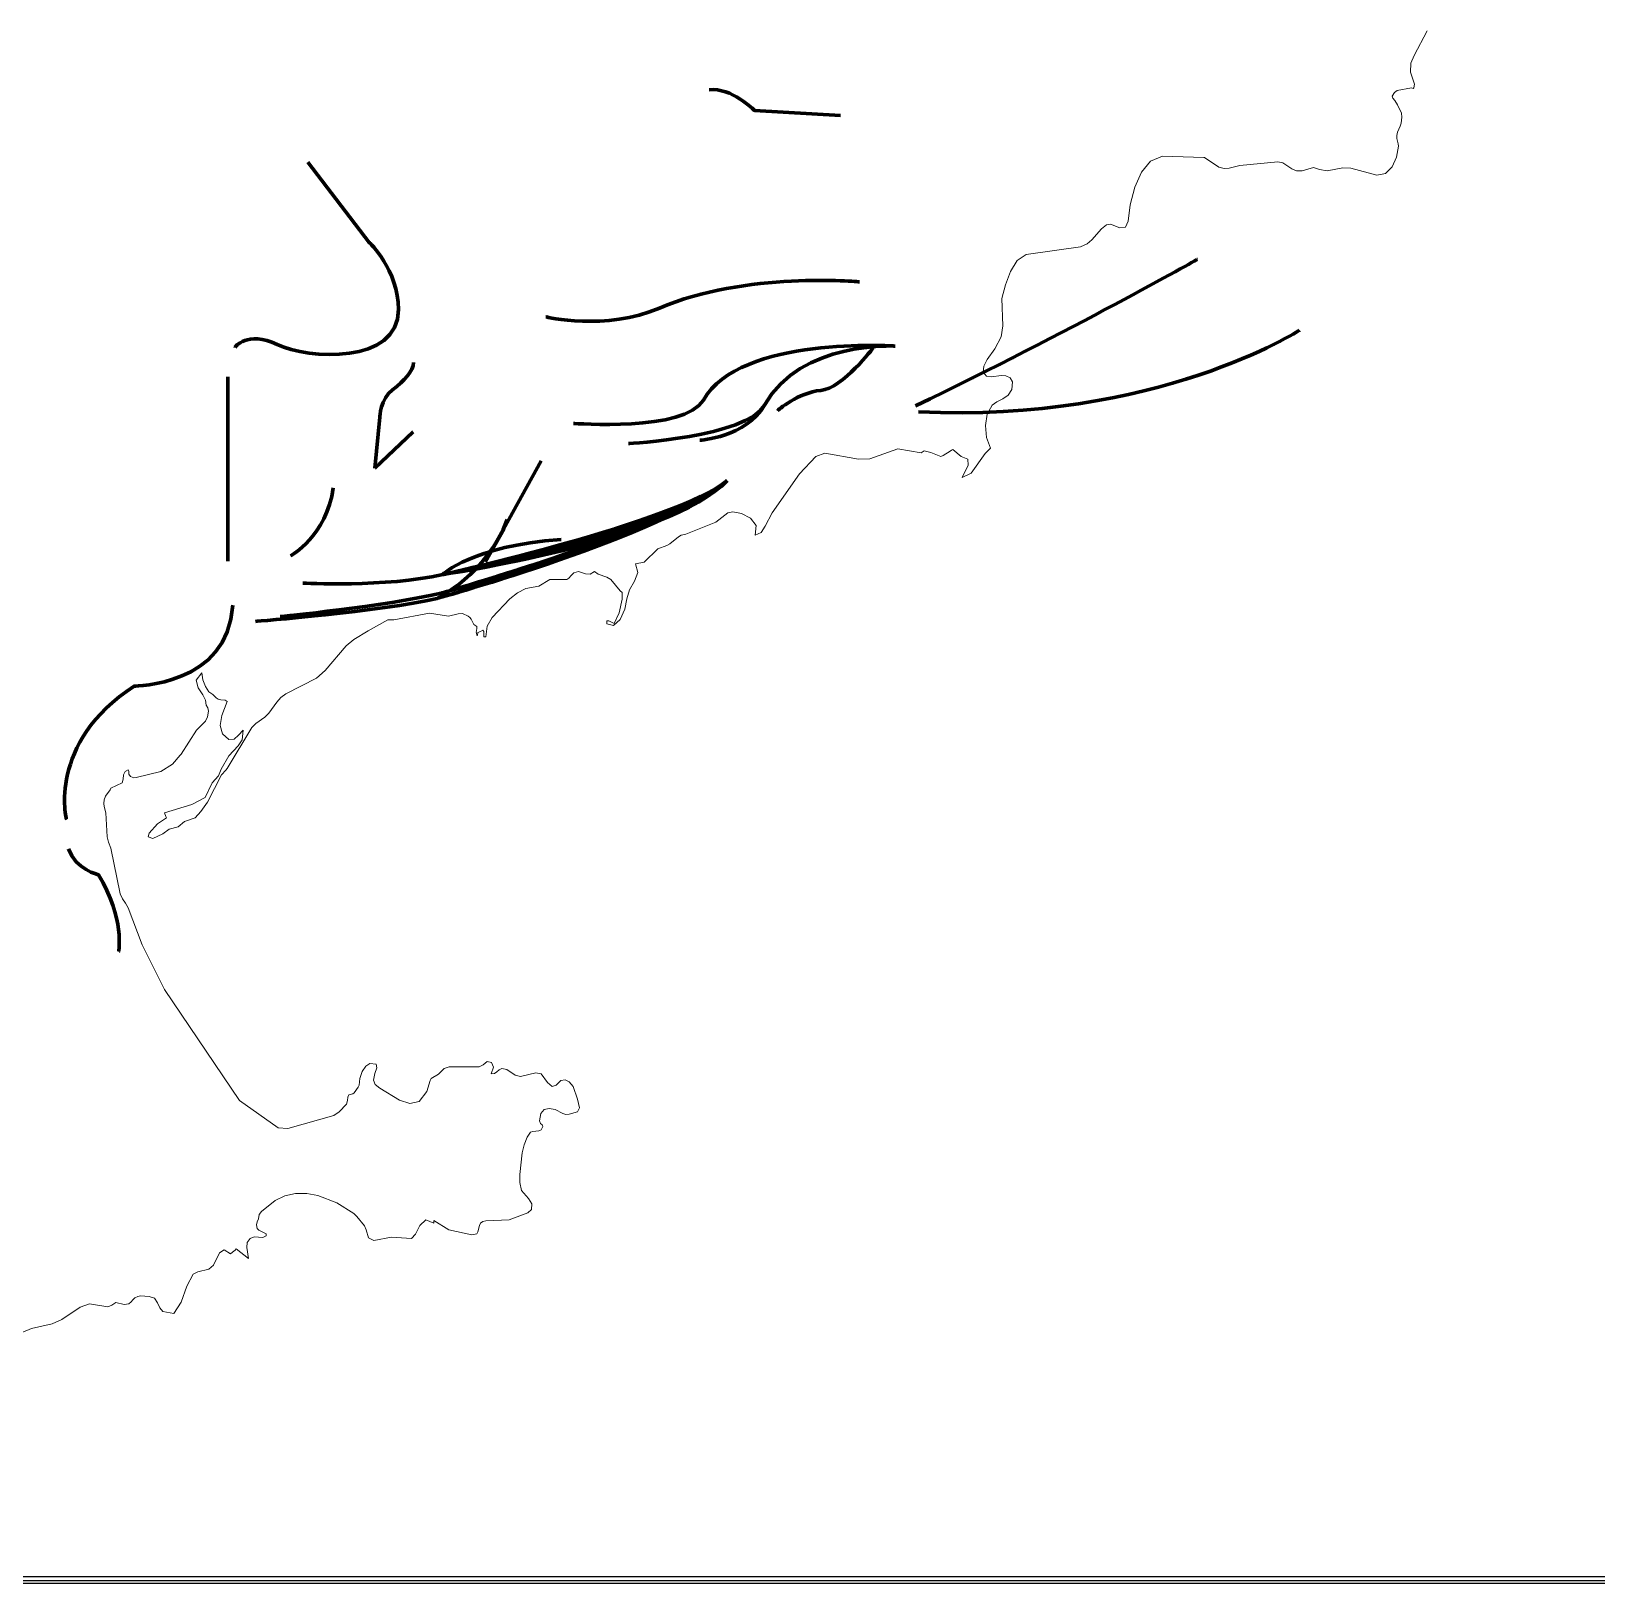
# Model space of a CAD drawing. Extents: x -310 to 3655, y -429 to 1712.
# Drawn here: x 465.2 to 664.8, y -429.3 to -231.4 of the extents above; entities that cross this region are included whole.
import ezdxf

# ---------------------------------------------------------------- set-up
doc = ezdxf.new("R2010")
doc.units = 0
doc.header["$MEASUREMENT"] = 0
for name, color, linetype in [('1-mar', 7, 'Continuous'), ('10-mar', 7, 'Continuous'), ('12-mar', 7, 'Continuous'), ('13-mar', 7, 'Continuous'), ('14-mar', 7, 'Continuous'), ('2-mar', 7, 'Continuous'), ('24-feb', 7, 'Continuous'), ('25-feb', 7, 'Continuous'), ('26-feb', 7, 'Continuous'), ('28-feb', 7, 'Continuous'), ('3-mar', 7, 'Continuous'), ('4-mar', 7, 'Continuous'), ('5-mar', 7, 'Continuous'), ('6-mar', 7, 'Continuous'), ('9-mar', 7, 'Continuous'), ('graphic', 7, 'Continuous'), ('raster', 7, 'Continuous')]:
    doc.layers.add(name, color=color, linetype=linetype)
picture_1 = doc.add_image_def('image11.png', size_in_pixel=(1280, 720))
picture_2 = doc.add_image_def('image12.png', size_in_pixel=(1280, 720))
picture_3 = doc.add_image_def('image13.png', size_in_pixel=(1280, 720))
picture_4 = doc.add_image_def('image14.png', size_in_pixel=(1280, 720))
picture_5 = doc.add_image_def('image15.png', size_in_pixel=(1280, 720))

# ---------------------------------------------------------------- blocks, each defined once
blk = doc.blocks.new('block 6')
at = {"layer": 'raster'}
image = blk.add_image(picture_1, insert=(-82.75, -428.42), size_in_units=(1253.62, 622.57), dxfattribs=at)
blk = doc.blocks.new('block 7')
at = {"layer": 'raster'}
image = blk.add_image(picture_2, insert=(-82.5, -428.9), size_in_units=(1253.62, 622.57), dxfattribs=at)
blk = doc.blocks.new('block 8')
at = {"layer": 'raster'}
image = blk.add_image(picture_3, insert=(-82.5, -428.9), size_in_units=(1253.62, 622.57), dxfattribs=at)
blk = doc.blocks.new('block 9')
at = {"layer": 'raster'}
image = blk.add_image(picture_4, insert=(-82.45, -429.27), size_in_units=(1253.62, 622.57), dxfattribs=at)
blk = doc.blocks.new('block 10')
at = {"layer": 'raster'}
image = blk.add_image(picture_5, insert=(-83.37, -429.26), size_in_units=(1254.4, 622.57), dxfattribs=at)

msp = doc.modelspace()

# ---------------------------------------------------------------- linework, layer by layer
at = {"layer": '1-mar', "color": 140, "lineweight": 70, "true_color": 0x00b2ff}
msp.add_lwpolyline([(490.24, -298.92), (490.24, -275.46)], dxfattribs=at)
for points in [[(568.36, -242.12), (568.36, -242.12), (557.38, -241.47), (557.38, -241.47), (557.38, -241.47), (554.4, -238.49), (551.61, -238.86)], [(575.31, -271.52), (575.31, -271.52), (563.31, -270.81), (558.66, -279.04), (556.33, -283.16), (550.42, -283.52), (550.42, -283.52)], [(499.8, -301.74), (499.8, -301.74), (510.4, -302.3), (517.66, -300.63), (517.66, -300.63), (546.95, -294.64), (553.92, -288.66)], [(469.66, -331.88), (469.66, -331.88), (467.15, -322.12), (478.31, -314.86), (478.31, -314.86), (490.31, -314.86), (490.87, -304.53)]]:
    msp.add_open_spline(points, degree=3, knots=[0, 0, 0, 0, 1, 1, 1, 2, 2, 2, 2], dxfattribs=at)
msp.add_open_spline([(626.9, -269.49), (626.9, -269.49), (608.71, -281.31), (578.29, -279.91)], degree=3, dxfattribs=at)
at = {"layer": '10-mar', "color": 140, "lineweight": 70, "true_color": 0x00b2ff}
for points in [[(568.36, -242.12), (557.38, -241.47)], [(490.24, -298.92), (490.24, -275.46)], [(508.99, -287.08), (513.87, -282.47)], [(523.11, -299), (525.45, -294.83)]]:
    msp.add_lwpolyline(points, dxfattribs=at)
for points, knots in [([(491.15, -271.7), (491.15, -271.7), (492.64, -269.47), (496.54, -271.33), (500.45, -273.19), (511.99, -273.9), (511.99, -266.86), (511.99, -261.84), (508.27, -258.3), (508.27, -258.3), (508.27, -258.3), (500.45, -248.07), (500.45, -248.07)], [0, 0, 0, 0, 1, 1, 1, 2, 2, 2, 3, 3, 3, 4, 4, 4, 4]), ([(570.78, -263.33), (570.78, -263.33), (556.1, -262), (545.29, -266.67), (538.4, -269.65), (530.78, -267.79), (530.78, -267.79)], [0, 0, 0, 0, 1, 1, 1, 2, 2, 2, 2]), ([(575.31, -271.52), (575.31, -271.52), (555.52, -270.16), (550.87, -278.4), (548.54, -282.51), (534.31, -281.37), (534.31, -281.37)], [0, 0, 0, 0, 1, 1, 1, 2, 2, 2, 2]), ([(572.54, -271.71), (572.54, -271.71), (568.65, -276.92), (565.83, -277.17), (563.01, -277.42), (560.31, -279.74), (560.31, -279.74)], [0, 0, 0, 0, 1, 1, 1, 2, 2, 2, 2]), ([(496.9, -306.01), (496.9, -306.01), (510.18, -304.68), (517.44, -303.01), (517.44, -303.01), (546.42, -295.18), (553.92, -288.66)], [0, 0, 0, 0, 1, 1, 1, 2, 2, 2, 2]), ([(469.66, -331.88), (469.66, -331.88), (467.15, -322.12), (478.31, -314.86), (478.31, -314.86), (490.31, -314.86), (490.87, -304.53)], [0, 0, 0, 0, 1, 1, 1, 2, 2, 2, 2])]:
    msp.add_open_spline(points, degree=3, knots=knots, dxfattribs=at)
for points in [[(626.9, -269.49), (626.9, -269.49), (608.71, -281.31), (578.29, -279.91)], [(498.24, -298.24), (498.24, -298.24), (502.85, -295.73), (503.68, -289.59)]]:
    msp.add_open_spline(points, degree=3, dxfattribs=at)
at = {"layer": '12-mar', "color": 140, "lineweight": 70, "true_color": 0x00b2ff}
for points in [[(490.24, -298.92), (490.24, -275.46)], [(508.99, -287.08), (513.87, -282.47)]]:
    msp.add_lwpolyline(points, dxfattribs=at)
for points, knots in [([(568.36, -242.12), (568.36, -242.12), (557.38, -241.47), (557.38, -241.47), (557.38, -241.47), (554.4, -238.49), (551.61, -238.86)], [0, 0, 0, 0, 1, 1, 1, 2, 2, 2, 2]), ([(491.15, -271.7), (491.15, -271.7), (492.64, -269.47), (496.54, -271.33), (500.45, -273.19), (511.99, -273.9), (511.99, -266.86), (511.99, -261.84), (508.27, -258.3), (508.27, -258.3), (508.27, -258.3), (500.45, -248.07), (500.45, -248.07)], [0, 0, 0, 0, 1, 1, 1, 2, 2, 2, 3, 3, 3, 4, 4, 4, 4]), ([(570.78, -263.33), (570.78, -263.33), (556.1, -262), (545.29, -266.67), (538.4, -269.65), (530.78, -267.79), (530.78, -267.79)], [0, 0, 0, 0, 1, 1, 1, 2, 2, 2, 2]), ([(575.31, -271.52), (575.31, -271.52), (555.52, -270.16), (550.87, -278.4), (548.54, -282.51), (534.31, -281.37), (534.31, -281.37)], [0, 0, 0, 0, 1, 1, 1, 2, 2, 2, 2]), ([(572.54, -271.71), (572.54, -271.71), (568.65, -276.92), (565.83, -277.17), (563.01, -277.42), (560.31, -279.74), (560.31, -279.74)], [0, 0, 0, 0, 1, 1, 1, 2, 2, 2, 2]), ([(499.8, -301.74), (499.8, -301.74), (510.4, -302.3), (517.66, -300.63), (517.66, -300.63), (546.5, -296.43), (553.92, -288.66)], [0, 0, 0, 0, 1, 1, 1, 2, 2, 2, 2]), ([(469.66, -331.88), (469.66, -331.88), (467.15, -322.12), (478.31, -314.86), (478.31, -314.86), (490.31, -314.86), (490.87, -304.53)], [0, 0, 0, 0, 1, 1, 1, 2, 2, 2, 2])]:
    msp.add_open_spline(points, degree=3, knots=knots, dxfattribs=at)
for points in [[(626.9, -269.49), (626.9, -269.49), (608.71, -281.31), (578.29, -279.91)], [(498.24, -298.24), (498.24, -298.24), (502.85, -295.73), (503.68, -289.59)]]:
    msp.add_open_spline(points, degree=3, dxfattribs=at)
at = {"layer": '13-mar', "color": 140, "lineweight": 70, "true_color": 0x00b2ff}
for points in [[(490.24, -298.92), (490.24, -275.46)], [(508.99, -287.08), (513.87, -282.47)]]:
    msp.add_lwpolyline(points, dxfattribs=at)
for points, knots in [([(568.36, -242.12), (568.36, -242.12), (557.38, -241.47), (557.38, -241.47), (557.38, -241.47), (554.4, -238.49), (551.61, -238.86)], [0, 0, 0, 0, 1, 1, 1, 2, 2, 2, 2]), ([(491.15, -271.7), (491.15, -271.7), (492.64, -269.47), (496.54, -271.33), (500.45, -273.19), (511.99, -273.9), (511.99, -266.86), (511.99, -261.84), (508.27, -258.3), (508.27, -258.3), (508.27, -258.3), (500.45, -248.07), (500.45, -248.07)], [0, 0, 0, 0, 1, 1, 1, 2, 2, 2, 3, 3, 3, 4, 4, 4, 4]), ([(570.78, -263.33), (570.78, -263.33), (556.1, -262), (545.29, -266.67), (538.4, -269.65), (530.78, -267.79), (530.78, -267.79)], [0, 0, 0, 0, 1, 1, 1, 2, 2, 2, 2]), ([(575.31, -271.52), (575.31, -271.52), (555.52, -270.16), (550.87, -278.4), (548.54, -282.51), (534.31, -281.37), (534.31, -281.37)], [0, 0, 0, 0, 1, 1, 1, 2, 2, 2, 2]), ([(572.54, -271.71), (572.54, -271.71), (568.65, -276.92), (565.83, -277.17), (563.01, -277.42), (560.31, -279.74), (560.31, -279.74)], [0, 0, 0, 0, 1, 1, 1, 2, 2, 2, 2]), ([(493.78, -306.61), (493.78, -306.61), (509.68, -305.36), (516.94, -303.68), (516.94, -303.68), (546.77, -294.91), (553.92, -288.66)], [0, 0, 0, 0, 1, 1, 1, 2, 2, 2, 2]), ([(469.66, -331.88), (469.66, -331.88), (467.15, -322.12), (478.31, -314.86), (478.31, -314.86), (490.31, -314.86), (490.87, -304.53)], [0, 0, 0, 0, 1, 1, 1, 2, 2, 2, 2])]:
    msp.add_open_spline(points, degree=3, knots=knots, dxfattribs=at)
for points in [[(613.86, -260.47), (613.86, -260.47), (597.75, -269.56), (577.94, -279.14)], [(498.24, -298.24), (498.24, -298.24), (502.85, -295.73), (503.68, -289.59)], [(516.94, -303.68), (516.94, -303.68), (523.22, -300.61), (525.87, -293.63)]]:
    msp.add_open_spline(points, degree=3, dxfattribs=at)
at = {"layer": '14-mar', "color": 140, "lineweight": 70, "true_color": 0x00b2ff}
for points in [[(490.24, -298.92), (490.24, -275.46)], [(508.99, -287.08), (513.87, -282.47)]]:
    msp.add_lwpolyline(points, dxfattribs=at)
for points, knots in [([(568.36, -242.12), (568.36, -242.12), (557.38, -241.47), (557.38, -241.47), (557.38, -241.47), (554.4, -238.49), (551.61, -238.86)], [0, 0, 0, 0, 1, 1, 1, 2, 2, 2, 2]), ([(491.15, -271.7), (491.15, -271.7), (492.64, -269.47), (496.54, -271.33), (500.45, -273.19), (511.99, -273.9), (511.99, -266.86), (511.99, -261.84), (508.27, -258.3), (508.27, -258.3), (508.27, -258.3), (500.45, -248.07), (500.45, -248.07)], [0, 0, 0, 0, 1, 1, 1, 2, 2, 2, 3, 3, 3, 4, 4, 4, 4]), ([(570.78, -263.33), (570.78, -263.33), (556.1, -262), (545.29, -266.67), (538.4, -269.65), (530.78, -267.79), (530.78, -267.79)], [0, 0, 0, 0, 1, 1, 1, 2, 2, 2, 2]), ([(575.31, -271.52), (575.31, -271.52), (555.52, -270.16), (550.87, -278.4), (548.54, -282.51), (534.31, -281.37), (534.31, -281.37)], [0, 0, 0, 0, 1, 1, 1, 2, 2, 2, 2]), ([(572.54, -271.71), (572.54, -271.71), (568.65, -276.92), (565.83, -277.17), (563.01, -277.42), (560.31, -279.74), (560.31, -279.74)], [0, 0, 0, 0, 1, 1, 1, 2, 2, 2, 2]), ([(493.78, -306.61), (493.78, -306.61), (509.68, -305.36), (516.94, -303.68), (516.94, -303.68), (546.06, -295.62), (553.92, -288.66)], [0, 0, 0, 0, 1, 1, 1, 2, 2, 2, 2]), ([(469.66, -331.88), (469.66, -331.88), (467.15, -322.12), (478.31, -314.86), (478.31, -314.86), (490.31, -314.86), (490.87, -304.53)], [0, 0, 0, 0, 1, 1, 1, 2, 2, 2, 2])]:
    msp.add_open_spline(points, degree=3, knots=knots, dxfattribs=at)
for points in [[(613.86, -260.47), (613.86, -260.47), (597.75, -269.56), (577.94, -279.14)], [(498.24, -298.24), (498.24, -298.24), (502.85, -295.73), (503.68, -289.59)], [(516.94, -303.68), (516.94, -303.68), (523.22, -300.61), (525.87, -293.63)]]:
    msp.add_open_spline(points, degree=3, dxfattribs=at)
at = {"layer": '2-mar', "color": 140, "lineweight": 70, "true_color": 0x00b2ff}
msp.add_lwpolyline([(490.24, -298.92), (490.24, -275.46)], dxfattribs=at)
for points in [[(568.36, -242.12), (568.36, -242.12), (557.38, -241.47), (557.38, -241.47), (557.38, -241.47), (554.4, -238.49), (551.61, -238.86)], [(575.31, -271.52), (575.31, -271.52), (563.31, -270.81), (558.66, -279.04), (556.33, -283.16), (550.42, -283.52), (550.42, -283.52)], [(499.8, -301.74), (499.8, -301.74), (510.4, -302.3), (517.66, -300.63), (517.66, -300.63), (545.25, -296.34), (553.92, -288.66)], [(469.66, -331.88), (469.66, -331.88), (467.15, -322.12), (478.31, -314.86), (478.31, -314.86), (490.31, -314.86), (490.87, -304.53)]]:
    msp.add_open_spline(points, degree=3, knots=[0, 0, 0, 0, 1, 1, 1, 2, 2, 2, 2], dxfattribs=at)
msp.add_open_spline([(626.9, -269.49), (626.9, -269.49), (608.71, -281.31), (578.29, -279.91)], degree=3, dxfattribs=at)
at = {"layer": '24-feb', "color": 140, "lineweight": 70, "true_color": 0x00b2ff}
msp.add_open_spline([(476.31, -348.7), (476.31, -348.7), (477.13, -344.47), (473.73, -338.9), (473.73, -338.9), (470.85, -338.28), (469.92, -335.6)], degree=3, knots=[0, 0, 0, 0, 1, 1, 1, 2, 2, 2, 2], dxfattribs=at)
at = {"layer": '25-feb', "color": 140, "lineweight": 70, "true_color": 0x00b2ff}
for points in [[(626.9, -269.49), (626.9, -269.49), (608.71, -281.31), (578.29, -279.91)], [(499.8, -301.74), (499.8, -301.74), (510.4, -302.3), (517.66, -300.63)]]:
    msp.add_open_spline(points, degree=3, dxfattribs=at)
msp.add_open_spline([(469.66, -331.88), (469.66, -331.88), (467.15, -322.12), (478.31, -314.86), (478.31, -314.86), (490.31, -314.86), (490.87, -304.53)], degree=3, knots=[0, 0, 0, 0, 1, 1, 1, 2, 2, 2, 2], dxfattribs=at)
at = {"layer": '26-feb', "color": 140, "lineweight": 70, "true_color": 0x00b2ff}
for points in [[(568.36, -242.12), (568.36, -242.12), (557.38, -241.47), (557.38, -241.47), (557.38, -241.47), (554.4, -238.49), (551.61, -238.86)], [(499.8, -301.74), (499.8, -301.74), (510.4, -302.3), (517.66, -300.63), (517.66, -300.63), (521.29, -297), (532.73, -296.16)], [(469.66, -331.88), (469.66, -331.88), (467.15, -322.12), (478.31, -314.86), (478.31, -314.86), (490.31, -314.86), (490.87, -304.53)]]:
    msp.add_open_spline(points, degree=3, knots=[0, 0, 0, 0, 1, 1, 1, 2, 2, 2, 2], dxfattribs=at)
msp.add_open_spline([(626.9, -269.49), (626.9, -269.49), (608.71, -281.31), (578.29, -279.91)], degree=3, dxfattribs=at)
at = {"layer": '28-feb', "color": 140, "lineweight": 70, "true_color": 0x00b2ff}
msp.add_lwpolyline([(490.24, -298.92), (490.24, -275.46)], dxfattribs=at)
for points in [[(568.36, -242.12), (568.36, -242.12), (557.38, -241.47), (557.38, -241.47), (557.38, -241.47), (554.4, -238.49), (551.61, -238.86)], [(575.31, -271.52), (575.31, -271.52), (563.31, -270.81), (558.66, -279.04), (556.33, -283.16), (550.42, -283.52), (550.42, -283.52)], [(499.8, -301.74), (499.8, -301.74), (510.4, -302.3), (517.66, -300.63), (517.66, -300.63), (547.75, -294.28), (553.92, -288.66)], [(469.66, -331.88), (469.66, -331.88), (467.15, -322.12), (478.31, -314.86), (478.31, -314.86), (490.31, -314.86), (490.87, -304.53)]]:
    msp.add_open_spline(points, degree=3, knots=[0, 0, 0, 0, 1, 1, 1, 2, 2, 2, 2], dxfattribs=at)
msp.add_open_spline([(626.9, -269.49), (626.9, -269.49), (608.71, -281.31), (578.29, -279.91)], degree=3, dxfattribs=at)
at = {"layer": '3-mar', "color": 140, "lineweight": 70, "true_color": 0x00b2ff}
msp.add_lwpolyline([(490.24, -298.92), (490.24, -275.46)], dxfattribs=at)
for points in [[(568.36, -242.12), (568.36, -242.12), (557.38, -241.47), (557.38, -241.47), (557.38, -241.47), (554.4, -238.49), (551.61, -238.86)], [(575.31, -271.52), (575.31, -271.52), (563.31, -270.81), (558.66, -279.04), (556.33, -283.16), (541.31, -283.94), (541.31, -283.94)], [(499.8, -301.74), (499.8, -301.74), (510.4, -302.3), (517.66, -300.63), (517.66, -300.63), (547.22, -295.27), (553.92, -288.66)], [(469.66, -331.88), (469.66, -331.88), (467.15, -322.12), (478.31, -314.86), (478.31, -314.86), (490.31, -314.86), (490.87, -304.53)]]:
    msp.add_open_spline(points, degree=3, knots=[0, 0, 0, 0, 1, 1, 1, 2, 2, 2, 2], dxfattribs=at)
msp.add_open_spline([(626.9, -269.49), (626.9, -269.49), (608.71, -281.31), (578.29, -279.91)], degree=3, dxfattribs=at)
at = {"layer": '4-mar', "color": 140, "lineweight": 70, "true_color": 0x00b2ff}
msp.add_lwpolyline([(490.24, -298.92), (490.24, -275.46)], dxfattribs=at)
for points in [[(568.36, -242.12), (568.36, -242.12), (557.38, -241.47), (557.38, -241.47), (557.38, -241.47), (554.4, -238.49), (551.61, -238.86)], [(575.31, -271.52), (575.31, -271.52), (563.31, -270.81), (558.66, -279.04), (556.33, -283.16), (541.31, -283.94), (541.31, -283.94)], [(499.8, -301.74), (499.8, -301.74), (510.4, -302.3), (517.66, -300.63), (517.66, -300.63), (547.84, -294.82), (553.92, -288.66)], [(469.66, -331.88), (469.66, -331.88), (467.15, -322.12), (478.31, -314.86), (478.31, -314.86), (490.31, -314.86), (490.87, -304.53)]]:
    msp.add_open_spline(points, degree=3, knots=[0, 0, 0, 0, 1, 1, 1, 2, 2, 2, 2], dxfattribs=at)
msp.add_open_spline([(626.9, -269.49), (626.9, -269.49), (608.71, -281.31), (578.29, -279.91)], degree=3, dxfattribs=at)
at = {"layer": '5-mar', "color": 140, "lineweight": 70, "true_color": 0x00b2ff}
msp.add_lwpolyline([(490.24, -298.92), (490.24, -275.46)], dxfattribs=at)
for points in [[(568.36, -242.12), (568.36, -242.12), (557.38, -241.47), (557.38, -241.47), (557.38, -241.47), (554.4, -238.49), (551.61, -238.86)], [(575.31, -271.52), (575.31, -271.52), (563.31, -270.81), (558.66, -279.04), (556.33, -283.16), (541.31, -283.94), (541.31, -283.94)], [(499.8, -301.74), (499.8, -301.74), (510.4, -302.3), (517.66, -300.63), (517.66, -300.63), (547.4, -294.02), (553.92, -288.66)], [(469.66, -331.88), (469.66, -331.88), (467.15, -322.12), (478.31, -314.86), (478.31, -314.86), (490.31, -314.86), (490.87, -304.53)]]:
    msp.add_open_spline(points, degree=3, knots=[0, 0, 0, 0, 1, 1, 1, 2, 2, 2, 2], dxfattribs=at)
msp.add_open_spline([(626.9, -269.49), (626.9, -269.49), (608.71, -281.31), (578.29, -279.91)], degree=3, dxfattribs=at)
at = {"layer": '6-mar', "color": 140, "lineweight": 70, "true_color": 0x00b2ff}
msp.add_lwpolyline([(490.24, -298.92), (490.24, -275.46)], dxfattribs=at)
for points, knots in [([(568.36, -242.12), (568.36, -242.12), (557.38, -241.47), (557.38, -241.47), (557.38, -241.47), (554.4, -238.49), (551.61, -238.86)], [0, 0, 0, 0, 1, 1, 1, 2, 2, 2, 2]), ([(491.15, -271.7), (491.15, -271.7), (492.64, -269.47), (496.54, -271.33), (500.45, -273.19), (511.99, -273.9), (511.99, -266.86), (511.99, -261.84), (508.27, -258.3), (508.27, -258.3), (508.27, -258.3), (500.45, -248.07), (500.45, -248.07)], [0, 0, 0, 0, 1, 1, 1, 2, 2, 2, 3, 3, 3, 4, 4, 4, 4]), ([(570.78, -263.33), (570.78, -263.33), (556.1, -262), (545.29, -266.67), (538.4, -269.65), (530.78, -267.79), (530.78, -267.79)], [0, 0, 0, 0, 1, 1, 1, 2, 2, 2, 2]), ([(575.31, -271.52), (575.31, -271.52), (555.52, -270.16), (550.87, -278.4), (548.54, -282.51), (534.31, -281.37), (534.31, -281.37)], [0, 0, 0, 0, 1, 1, 1, 2, 2, 2, 2]), ([(499.8, -301.74), (499.8, -301.74), (510.4, -302.3), (517.66, -300.63), (517.66, -300.63), (548.65, -293.84), (553.92, -288.66)], [0, 0, 0, 0, 1, 1, 1, 2, 2, 2, 2]), ([(469.66, -331.88), (469.66, -331.88), (467.15, -322.12), (478.31, -314.86), (478.31, -314.86), (490.31, -314.86), (490.87, -304.53)], [0, 0, 0, 0, 1, 1, 1, 2, 2, 2, 2])]:
    msp.add_open_spline(points, degree=3, knots=knots, dxfattribs=at)
msp.add_open_spline([(626.9, -269.49), (626.9, -269.49), (608.71, -281.31), (578.29, -279.91)], degree=3, dxfattribs=at)
at = {"layer": '9-mar', "color": 140, "lineweight": 70, "true_color": 0x00b2ff}
for points in [[(568.36, -242.12), (557.38, -241.47)], [(490.24, -298.92), (490.24, -275.46)], [(523.11, -299), (530.19, -286.15)]]:
    msp.add_lwpolyline(points, dxfattribs=at)
for points, knots in [([(491.15, -271.7), (491.15, -271.7), (492.64, -269.47), (496.54, -271.33), (500.45, -273.19), (511.99, -273.9), (511.99, -266.86), (511.99, -261.84), (508.27, -258.3), (508.27, -258.3), (508.27, -258.3), (500.45, -248.07), (500.45, -248.07)], [0, 0, 0, 0, 1, 1, 1, 2, 2, 2, 3, 3, 3, 4, 4, 4, 4]), ([(570.78, -263.33), (570.78, -263.33), (556.1, -262), (545.29, -266.67), (538.4, -269.65), (530.78, -267.79), (530.78, -267.79)], [0, 0, 0, 0, 1, 1, 1, 2, 2, 2, 2]), ([(575.31, -271.52), (575.31, -271.52), (555.52, -270.16), (550.87, -278.4), (548.54, -282.51), (534.31, -281.37), (534.31, -281.37)], [0, 0, 0, 0, 1, 1, 1, 2, 2, 2, 2]), ([(572.54, -271.71), (572.54, -271.71), (568.65, -276.92), (565.83, -277.17), (563.01, -277.42), (560.31, -279.74), (560.31, -279.74)], [0, 0, 0, 0, 1, 1, 1, 2, 2, 2, 2]), ([(508.99, -287.08), (508.99, -287.08), (509.6, -280.56), (509.6, -280.56), (509.6, -280.56), (509.68, -278.25), (511.22, -277.09), (512.77, -275.93), (513.85, -274.7), (513.92, -273.62)], [0, 0, 0, 0, 1, 1, 1, 2, 2, 2, 3, 3, 3, 3]), ([(496.9, -306.01), (496.9, -306.01), (510.18, -304.68), (517.44, -303.01), (517.44, -303.01), (547.58, -294.46), (553.92, -288.66)], [0, 0, 0, 0, 1, 1, 1, 2, 2, 2, 2]), ([(469.66, -331.88), (469.66, -331.88), (467.15, -322.12), (478.31, -314.86), (478.31, -314.86), (490.31, -314.86), (490.87, -304.53)], [0, 0, 0, 0, 1, 1, 1, 2, 2, 2, 2])]:
    msp.add_open_spline(points, degree=3, knots=knots, dxfattribs=at)
for points in [[(626.9, -269.49), (626.9, -269.49), (608.71, -281.31), (578.29, -279.91)], [(498.24, -298.24), (498.24, -298.24), (502.85, -295.73), (503.68, -289.59)]]:
    msp.add_open_spline(points, degree=3, dxfattribs=at)
at = {"layer": 'graphic', "color": 1, "lineweight": 18, "true_color": 0xf90303}
msp.add_lwpolyline([(643.17, -231.32), (641.49, -234.46), (641.09, -235.44), (641.02, -236.6), (641.53, -238.14), (641.48, -238.6), (641.39, -238.67), (641.17, -238.61), (639.35, -238.96), (639, -239.2), (638.72, -239.67), (638.79, -239.93), (639.06, -240.21), (639.4, -240.75), (639.87, -241.83), (639.93, -242.33), (639.86, -243.1), (639.74, -243.5), (639.39, -244.26), (639.29, -244.69), (639.31, -245.04), (639.46, -245.72), (639.49, -246.03), (639.24, -247.45), (638.7, -248.69), (637.86, -249.53), (636.76, -249.75), (633.43, -248.86), (632.42, -248.79), (630.4, -249.19), (629.43, -249.02), (628.67, -248.77), (627.24, -249.17), (626.5, -249.2), (625.9, -248.92), (624.78, -248.16), (624.11, -248.04), (619.26, -248.48), (617.92, -248.86), (617.26, -248.9), (616.58, -248.73), (614.79, -247.5), (614.69, -247.5), (609.42, -247.29), (607.88, -247.93), (606.73, -249.33), (605.89, -251.26), (605.3, -253.52), (605.03, -255.59), (604.68, -256.38), (603.96, -256.45), (602.8, -255.99), (602.28, -256.08), (601.65, -256.56), (600.42, -257.96), (599.8, -258.49), (598.96, -258.87), (592.01, -259.83), (590.88, -260.61), (590.03, -262.02), (589.4, -263.73), (588.93, -265.45), (589.04, -268.95), (588.85, -270.34), (588.04, -271.86), (587.04, -273.22), (586.62, -274.09), (586.56, -274.86), (586.96, -275.37), (587.61, -275.46), (588.84, -275.27), (589.44, -275.31), (589.98, -275.55), (590.28, -276.09), (590.19, -277.06), (589.74, -277.79), (589.05, -278.26), (588.3, -278.63), (587.68, -279.06), (587.05, -280.18), (586.83, -281.64), (586.98, -283.19), (587.48, -284.53), (587.48, -284.54), (586.81, -285.2), (585.01, -287.73), (583.88, -288.28), (584.62, -286.71), (584.61, -285.92), (583.75, -285.58), (582.67, -284.7), (582.5, -284.78), (582.32, -284.93), (581.46, -285.45), (581.16, -285.58), (579.88, -285.08), (579.03, -284.89), (578.64, -285.11), (575.68, -284.61), (572.1, -285.89), (570.67, -285.95), (566.37, -285.16), (565.23, -285.58), (563.12, -287.81), (559.64, -292.78), (558.77, -294.48), (558.22, -295.28), (557.48, -295.61), (557.62, -294.38), (556.9, -293.44), (555.74, -292.84), (554.63, -292.63), (554, -292.79), (552.47, -293.98), (548.63, -295.5), (548.04, -295.61), (547.68, -295.82), (546.58, -296.73), (546.22, -296.94), (545.05, -297.36), (543.31, -299.08), (542.23, -299.26), (542.52, -300.4), (542.08, -301.49), (541.43, -302.58), (541.1, -303.75), (540.85, -305.07), (540.24, -306.37), (539.43, -307.15), (538.58, -306.92), (538.58, -306.56), (538.83, -306.56), (539.5, -306.86), (540.12, -305.51), (540.52, -303.79), (540.53, -302.93), (540.26, -302.71), (539.05, -301.27), (538.55, -300.99), (537.46, -300.6), (536.99, -300.25), (536.44, -300.59), (535.85, -300.55), (534.93, -300.25), (534.37, -300.41), (534, -300.76), (533.73, -301.11), (533.47, -301.27), (531.29, -301.27), (529.91, -302.11), (528.24, -302.44), (527.17, -302.97), (526.21, -303.72), (523.96, -306.1), (523.32, -307.2), (523.12, -308.6), (522.88, -308.6), (522.89, -307.89), (522.77, -307.73), (522.44, -307.91), (522.11, -308.04), (522.08, -308.35), (522.04, -308.44), (521.88, -308), (521.96, -307.8), (522, -307.49), (522, -307.25), (521.62, -306.99), (521.54, -306.92), (521.25, -306.35), (521.08, -306.12), (520.86, -305.93), (520.17, -305.62), (519.59, -305.64), (518.35, -305.93), (515.94, -305.57), (511.41, -306.43), (510.62, -306.41), (508.14, -307.83), (506.29, -308.9), (505.32, -309.71), (502.64, -312.86), (501.55, -313.86), (497.63, -315.85), (497, -316.3), (496.48, -316.89), (495.47, -318.32), (494.96, -318.82), (493.8, -319.64), (493.3, -320.13), (490.13, -325.38), (489.96, -325.57), (489.43, -326.19), (487.64, -329.67), (486.81, -330.83), (486.05, -331.66), (484.7, -332.13), (483.89, -332.81), (482.75, -333.08), (481.96, -333.68), (480.68, -334.28), (480.09, -334.07), (480.19, -333.61), (481.25, -332.4), (482.4, -331.66), (482.31, -331.48), (482.16, -331.01), (485.63, -329.94), (487.34, -329.04), (488.25, -327.18), (489.04, -326.29), (489.39, -325.47), (490.35, -323.74), (491.56, -322.49), (492.04, -321.7), (492.17, -320.48), (491.6, -321.11), (491.02, -321.61), (490.37, -321.67), (489.57, -320.96), (489.27, -319.89), (489.46, -318.62), (490.13, -316.81), (489.88, -316.65), (489.34, -316.6), (489, -316.51), (488.75, -316.35), (488.33, -315.93), (487.81, -315.59), (487.38, -314.93), (487.04, -314.07), (486.93, -313.19), (486.21, -314.12), (486.46, -315.08), (487.06, -315.96), (487.39, -316.66), (487.49, -317.28), (487.68, -317.64), (487.78, -318.04), (487.64, -318.78), (487.37, -319.32), (486.25, -320.48), (484.28, -323.53), (484.17, -323.66), (483.17, -324.81), (481.7, -325.74), (478.56, -326.52), (478.24, -326.54), (477.83, -326.39), (477.63, -326.1), (477.6, -325.74), (477.52, -325.55), (477.15, -325.74), (476.91, -326.17), (476.88, -326.71), (476.77, -327.18), (475.33, -327.85), (475.21, -328.07), (474.63, -328.88), (474.45, -329.34), (474.41, -329.84), (474.48, -330.22), (474.67, -331.01), (474.84, -334.07), (475, -334.76), (475.32, -335.52), (476.51, -341.33), (476.81, -341.96), (477.2, -342.52), (477.53, -343.12), (479.29, -347.84), (480.74, -350.72), (482.16, -353.52), (491.71, -367.68), (496.64, -371.15), (497.87, -371.26), (503.76, -369.61), (504.45, -369.13), (505.36, -368.16), (505.5, -367.7), (505.53, -367.28), (505.68, -366.96), (506.16, -366.84), (506.34, -366.69), (506.86, -365.97), (506.97, -365.74), (507.07, -364.88), (507.37, -364), (507.81, -363.29), (508.35, -362.97), (509.16, -363.04), (509.24, -363.5), (508.98, -364.23), (508.8, -365.08), (509.04, -365.66), (509.6, -366.13), (512.11, -367.64), (513.42, -368.08), (514.62, -367.83), (515.6, -366.55), (516.05, -365.12), (516.17, -364.9), (517.08, -364.34), (517.8, -363.62), (518.45, -363.39), (522.27, -363.41), (522.78, -363.14), (523.31, -362.7), (523.84, -362.85), (524.09, -363.44), (523.81, -364.29), (524.23, -364.26), (524.54, -364.03), (524.83, -363.76), (525.19, -363.61), (525.82, -363.74), (526.88, -364.45), (527.56, -364.61), (529.51, -364.16), (530.17, -364.29), (531.01, -365.39), (531.58, -365.9), (532.1, -365.74), (532.7, -365.13), (533.25, -365.03), (533.77, -365.32), (534.25, -365.9), (534.84, -367.52), (535.08, -368.63), (534.83, -369.13), (533.75, -369.43), (533.35, -369.45), (532.97, -369.34), (531.99, -368.81), (531.21, -368.69), (530.57, -368.83), (530.13, -369.33), (529.97, -370.27), (530.09, -370.61), (530.3, -370.8), (530.39, -371.01), (530.17, -371.42), (529.89, -371.57), (529.13, -371.63), (528.84, -371.74), (528.4, -372.37), (528.03, -373.33), (527.76, -374.35), (527.48, -377.12), (527.46, -378.14), (527.66, -379.14), (528.57, -380.16), (529, -380.86), (528.94, -381.58), (528.5, -382), (526.1, -382.88), (523.13, -383.02), (522.77, -383.12), (522.44, -383.34), (522.31, -383.61), (522.13, -384.41), (522, -384.66), (521.34, -384.82), (518.4, -384.16), (516.51, -382.99), (516.51, -383.34), (515.47, -382.88), (514.73, -383.62), (514.16, -384.71), (513.66, -385.26), (511.12, -385.1), (508.84, -385.53), (508.17, -385.21), (507.87, -384.16), (507.67, -383.68), (506.69, -382.47), (506.29, -382.09), (504.13, -380.72), (501.73, -379.78), (500.29, -379.54), (498.85, -379.54), (497.49, -379.84), (496.27, -380.42), (494.52, -381.84), (494.23, -382.23), (494.15, -382.78), (493.98, -383.16), (493.87, -383.52), (493.98, -384.01), (494.18, -384.23), (495.14, -384.66), (495.14, -384.94), (494.7, -385.15), (493.61, -385.08), (493.1, -385.26), (492.71, -385.8), (492.65, -386.41), (492.87, -387.83), (491.28, -386.58), (491.15, -386.76), (490.81, -387), (490.58, -387.22), (489.75, -386.72), (489.18, -387.11), (488.42, -388.66), (487.82, -389.19), (486.39, -389.53), (485.8, -389.81), (484.99, -391.33), (484.28, -393.38), (483.36, -394.84), (481.93, -394.6), (481.58, -394.11), (481.27, -393.46), (480.87, -392.9), (480.22, -392.66), (479.1, -392.6), (478.76, -392.66), (478.36, -392.85), (478.11, -393.1), (477.89, -393.36), (477.62, -393.59), (477.02, -393.7), (475.94, -393.44), (475.45, -393.76), (474.92, -393.99), (472.61, -393.59), (471.42, -394.03), (469.08, -395.61), (467.83, -396.17), (465.18, -396.75), (464.08, -397.23)], dxfattribs=at)

# ---------------------------------------------------------------- block references
at = {"layer": 'raster'}
for name in ['block 6', 'block 7', 'block 8', 'block 10', 'block 9']:
    msp.add_blockref(name, (0, 0), dxfattribs=at)

doc.saveas('drawing.dxf')
